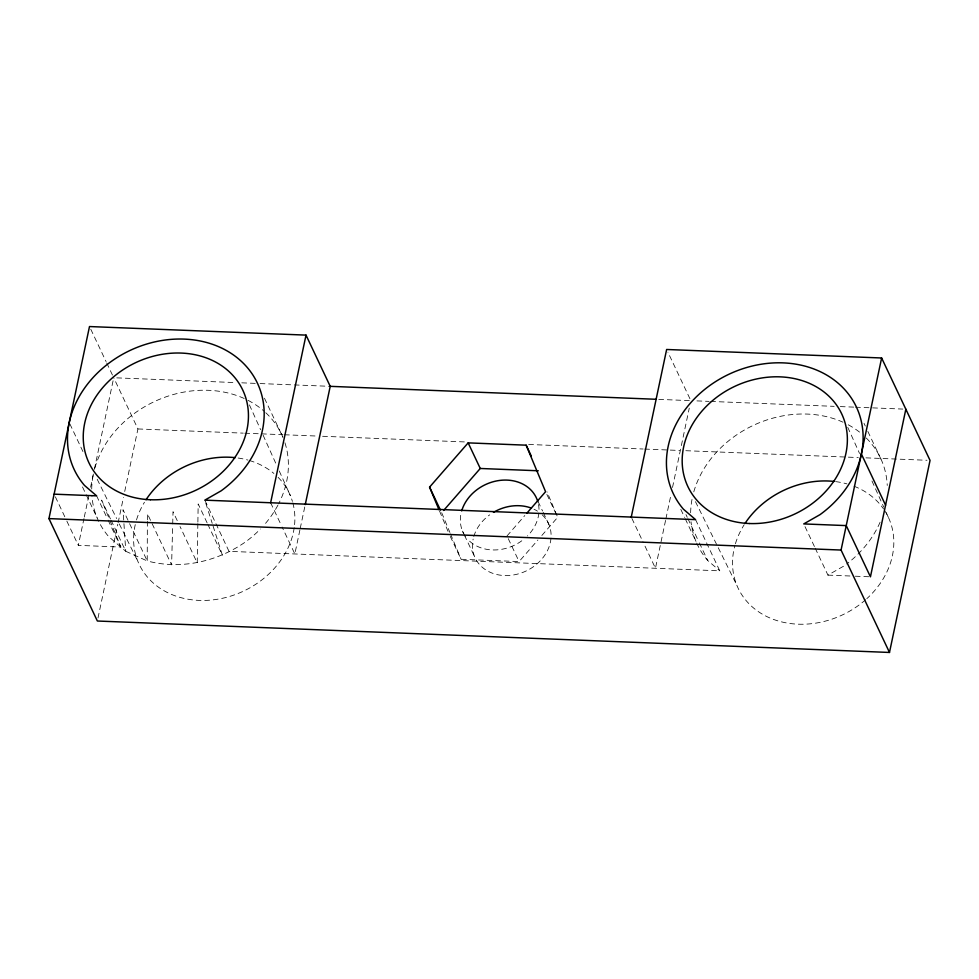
<?xml version="1.0" encoding="UTF-8"?>
<svg xmlns="http://www.w3.org/2000/svg" width="979" height="979" viewBox="0 0 979 979"><rect width="100%" height="100%" fill="white"/><g stroke="black" fill="none" stroke-linecap="round" stroke-linejoin="round"><path stroke-width="0.73" stroke-dasharray="4.89 3.67" d="M147.364 521.33L147.229 560.943C180.834 569.974 217.02 561.713 245.313 542.048A101.278 83.961 -25.3 0 0 260.402 529.015M147.376 519.8L147.401 513.706L171.606 564.907L172.659 525.405M197.856 523.594L197.232 562.925L180.038 526.543M197.88 522.088L198.174 503.928L207.083 522.798M172.708 523.887L173.026 511.723L177.493 521.158M299.892 530.018L294.838 553.955L282.099 527.008M300.198 528.513L304.946 506.07M665.573 520.387L655.453 568.273L643.998 544.018M665.879 518.882L670.933 494.946M672.512 487.456L689.265 408.145M110.48 518.956L101.571 500.098L120.821 547.053L78.32 545.364L83.986 518.515M84.304 517.022L88.71 496.145M90.606 487.199L93.433 473.775M94.376 469.345L113.099 380.696M97.986 618.03L117.798 524.242M118.116 522.749L123.464 497.442M124.712 491.482L137.929 428.949L113.723 377.747M506.987 535.966L524.805 515.541M450.267 536.357L461.085 559.266L519.09 561.567L537.899 540.016M541.852 535.476L557.687 517.316L547.09 491.935M815.201 548.179L827.94 575.126L844.241 565.825M116.77 377.87L235.694 382.593M241.789 382.826L258.554 383.499M260.084 383.56L330.217 386.338M658.757 399.383L690.844 400.656L667.911 352.171M696.938 400.9L709.139 401.378M710.668 401.439L834.181 406.346M840.276 406.591L854.006 407.129M855.524 407.191L902.797 409.075M137.929 428.949L243.233 433.134M244.762 433.195L260.022 433.795M261.552 433.856L282.919 434.7M284.448 434.762L316.498 436.034M322.605 436.279L466.065 441.982M528.648 444.466L643.117 449.006M644.635 449.067L679.744 450.462M685.851 450.707L858.314 457.548M865.95 457.854L927.003 460.277M695.567 519.629L719.773 570.83L229.013 551.348L204.807 500.147L212.21 523.3M827.94 575.126L853.749 576.141M855.267 576.203L870.441 576.815M696.669 543.051A101.278 83.961 -25.3 0 0 707.633 560.404L719.773 570.83M695.469 501.676L737.016 585.675M97.202 479.257L116.636 518.54M119.316 523.961L138.076 561.885M90.778 329.238L106.075 361.581M106.711 362.928L112.45 375.055M864.016 423.32L865.289 426.024M867.847 431.409L881.859 461.048M805.007 526.616L814.565 546.82M685.973 514.587L687.246 517.279M687.882 518.625L698.712 541.534M699.349 542.88L707.633 560.404M680.809 509.374L684.627 517.463M685.263 518.809L696.093 541.717A101.278 83.961 -25.3 0 1 691.027 521.746M631.896 518.417L643.35 542.672M546.857 494.419L557.687 517.316M538.107 501.591L542.562 511.014M543.198 512.36L548.925 524.487M508.26 538.658L519.09 561.567M462.529 531.156L463.801 533.849M464.438 535.195L474.631 556.757M264.452 398.208L282.919 437.283A101.278 83.961 -25.3 0 0 265.174 412.183M270.632 502.753L281.462 525.662M207.719 524.144L222.368 555.13L212.663 524.744M69.876 423.919L83.252 452.225M111.116 520.302L125.765 551.299L147.229 560.943L123.024 509.741L125.765 551.299L108.693 536.627A101.278 83.961 -25.3 0 1 91.953 496.5M96.615 495.851L107.445 518.76M108.082 520.106L120.821 547.053M82.505 486.955L97.166 517.94M55.387 496.855L66.217 519.763M66.853 521.109L78.32 545.364M847.753 427.309L859.55 453.461M871.959 480.983L883.756 507.134M886.228 512.629L889.336 519.519M249.437 404.914L260.61 429.695M263.094 435.19L276.751 465.466M279.235 470.972L290.408 495.741M441.676 512.727L449.912 532.466M450.499 533.885L461.085 559.266M439.571 511.099L448.394 532.258M884.416 510.218A83.056 68.848 -25.3 0 1 866.819 598.658M865.681 599.686A83.056 68.848 -25.3 0 1 770.669 618.3A83.056 68.848 -25.3 0 1 735.009 545.156M735.425 543.724A83.056 68.848 -25.3 0 1 744.162 524.756M835.601 481.607A83.056 68.848 -25.3 0 1 846.921 483.871M853.994 486.208A83.056 68.848 -25.3 0 1 883.572 508.97M278.109 477.336A83.056 68.848 -25.3 0 1 292.415 501.395M292.831 502.851A83.056 68.848 -25.3 0 1 294.41 526.212M294.226 527.657A83.056 68.848 -25.3 0 1 199.129 600.396A83.056 68.848 -25.3 0 1 136.081 521.379M136.497 519.935A83.056 68.848 -25.3 0 1 144.464 502.227M238.13 458.025A83.056 68.848 -25.3 0 1 247.993 460.093M249.351 460.485A83.056 68.848 -25.3 0 1 273.912 473.469M284.938 442.765A101.278 83.961 -25.3 0 1 278.574 503.916M277.914 505.176A101.278 83.961 -25.3 0 1 264.477 524.585M91.708 489.01A101.278 83.961 -25.3 0 1 93.127 475.292M94.841 468.097A101.278 83.961 -25.3 0 1 246.72 399.677M248.03 400.338A101.278 83.961 -25.3 0 1 264.049 411.18M866.28 438.029A101.278 83.961 -25.3 0 1 887.243 485.462M880.109 522.199A101.278 83.961 -25.3 0 1 846.7 563.99M690.636 512.788A101.278 83.961 -25.3 0 1 692.373 497.552M693.781 491.874A101.278 83.961 -25.3 0 1 842.98 422.194M848.267 424.788A101.278 83.961 -25.3 0 1 861.838 433.966M542.268 514.868A40.518 33.592 -25.3 0 1 521.428 572.923A40.518 33.592 -25.3 0 1 473.138 539.099M473.799 536.492A40.518 33.592 -25.3 0 1 489.671 514.856M533.996 509.239A40.518 33.592 -25.3 0 1 537.483 511.148M538.511 504.528A40.518 33.592 -25.3 0 1 527.461 535.954M521.783 540.8A40.518 33.592 -25.3 0 1 467.142 538.634M465.343 536.308A40.518 33.592 -25.3 0 1 461.036 513.498"/><path stroke-width="1.47" d="M270.632 502.753L306.023 335.112L89.493 326.545L48.95 518.601L97.362 621.016L889.483 652.455L930.05 460.399L881.626 357.984L666.638 349.479L631.259 517.071M305.264 504.577L330.217 386.338L306.023 335.112M889.483 652.455L841.071 550.051L881.626 357.984M54.114 494.162L96.615 495.851L84.488 485.425A101.278 83.961 -25.3 0 1 110.566 361.961A101.278 83.961 -25.3 0 1 247.185 367.394A101.278 83.961 -25.3 0 1 221.107 490.846L204.807 500.147L695.567 519.629L683.428 509.202A101.278 83.961 -25.3 0 1 709.506 385.738A101.278 83.961 -25.3 0 1 846.113 391.159A101.278 83.961 -25.3 0 1 820.047 514.624L803.735 523.924L846.235 525.601L870.441 576.815L905.844 409.198M438.984 509.692L429.573 487.126L468.158 442.875L526.164 445.176L531.254 455.957M443.646 510.451L480.261 468.476L538.266 470.777M526.775 513.277L545.584 491.715L526.164 445.176M330.217 386.338L655.697 399.261M48.95 518.601L841.071 550.051M861.373 454.011L885.579 505.213M468.158 442.875L480.261 468.476M429.573 487.126L440.403 510.022M744.958 523.52A83.056 68.848 -25.3 0 1 834.145 481.435M146.03 499.743A83.056 68.848 -25.3 0 1 235.217 457.658M493.453 512.372A40.518 33.592 -25.3 0 1 531.487 508.162M461.696 510.891A40.518 33.592 -25.3 0 1 499.975 480.395A40.518 33.592 -25.3 0 1 537.814 501.652M749.29 523.52A85.075 70.537 -25.3 0 0 842.784 416.308A85.075 70.537 -25.3 0 0 702.237 410.739A85.075 70.537 -25.3 0 0 749.29 523.52M150.35 499.743A85.075 70.537 -25.3 0 0 243.857 392.53A85.075 70.537 -25.3 0 0 103.309 386.95A85.075 70.537 -25.3 0 0 150.35 499.743"/></g></svg>
